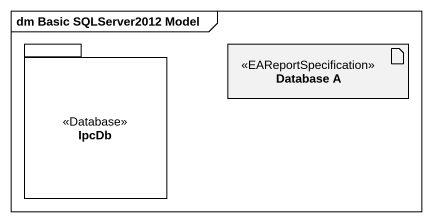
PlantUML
@startuml
mainframe dm Basic SQLServer2012 Model
package IpcDb <<Database>> {
}
artifact "Database A" as Database_A <<EAReportSpecification>>
@enduml
